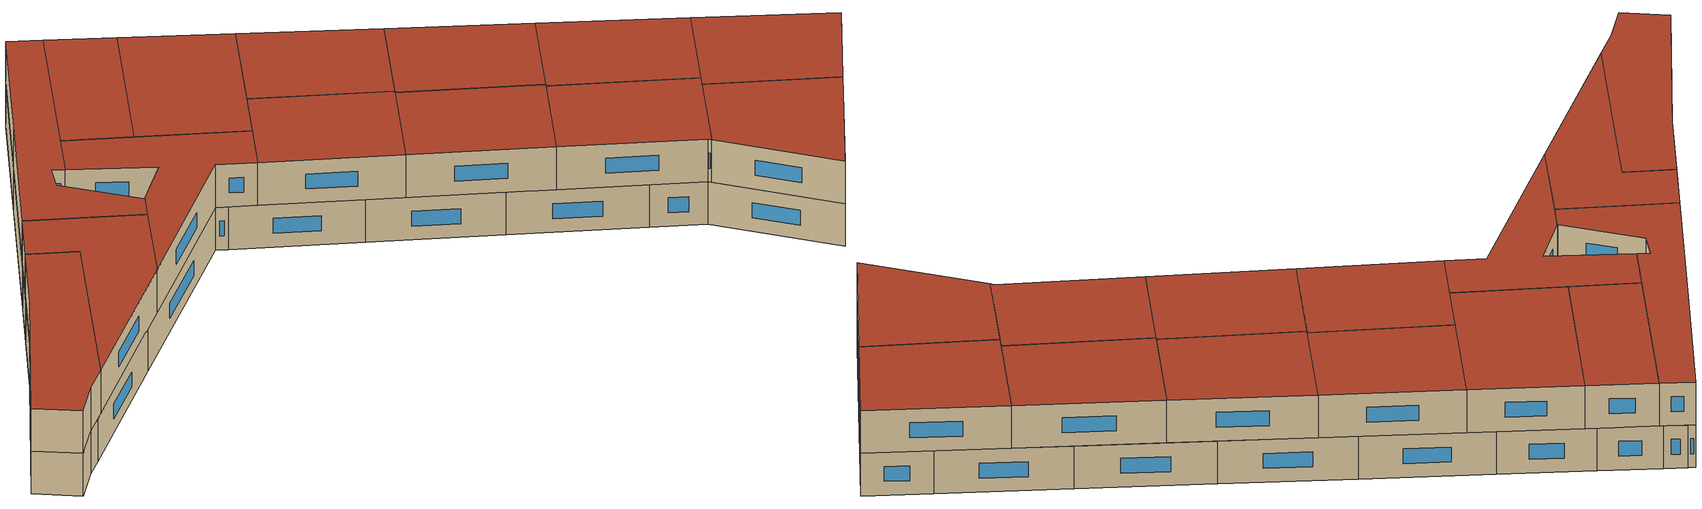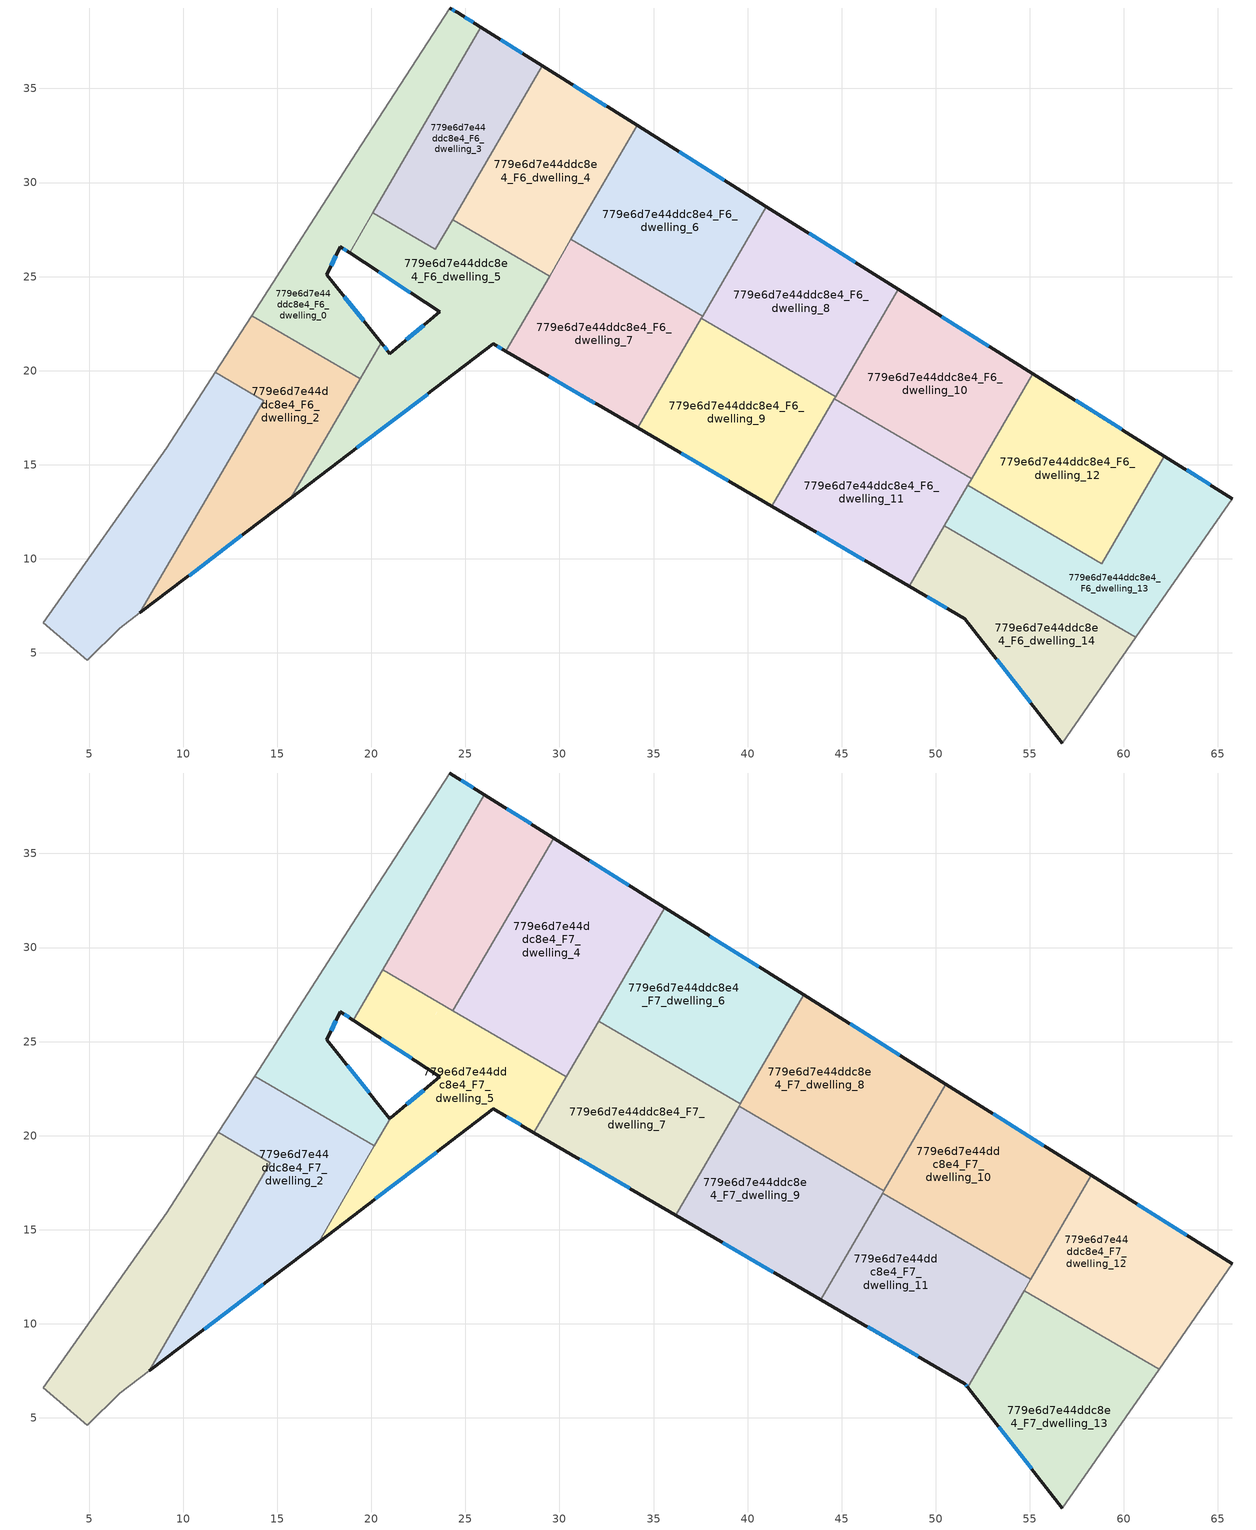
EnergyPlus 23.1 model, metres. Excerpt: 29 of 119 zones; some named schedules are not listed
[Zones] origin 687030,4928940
779e6d7e44ddc8e4_F6_dwelling_0
 floor to 779e6d7e44ddc8e4_F5_dwelling_0 (EU_floor_Construction): 25.82,38.25 18.84,26.27 18.35,26.59 17.63,25.1 20.53,21.48 19.42,19.57 13.64,22.93 19.21,31.59 24.18,39.28 24.56,39.04 z18
 wall outside (EU_wall_Construction): 25.82,38.25 24.56,39.04 24.18,39.28 / 20.53,21.48 17.63,25.1 18.35,26.59 18.84,26.27 z18:21
 wall to 779e6d7e44ddc8e4_F6_dwelling_2 (EU_wall_Construction): 13.64,22.93 19.42,19.57 z18:21
 wall adiabatic (EU_wall_Construction): 24.18,39.28 19.21,31.59 13.64,22.93 z18:21
 wall to 779e6d7e44ddc8e4_F6_dwelling_3 (EU_wall_Construction): 20.07,28.38 25.82,38.25 z18:21
 wall to 779e6d7e44ddc8e4_F6_dwelling_5 (EU_wall_Construction): 19.42,19.57 20.53,21.48 / 18.84,26.27 20.07,28.38 z18:21
 window (EU_Window_Construction): 24.43,39.12 24.3,39.2 / 25.41,38.51 24.97,38.78 / 18.51,26.48 18.68,26.37 / 17.86,25.58 18.11,26.1 / 19.58,22.66 18.57,23.92 z18.98:20.02
779e6d7e44ddc8e4_F6_dwelling_1
 floor to 779e6d7e44ddc8e4_F5_dwelling_1 (EU_floor_Construction): 14.27,18.41 7.7,7.12 6.64,6.31 4.89,4.62 2.55,6.59 9.12,15.9 11.7,19.91 z18
 wall adiabatic (EU_wall_Construction): 11.7,19.91 9.12,15.9 2.55,6.59 4.89,4.62 6.64,6.31 7.7,7.12 z18:21
 wall to 779e6d7e44ddc8e4_F6_dwelling_2 (EU_wall_Construction): 7.7,7.12 14.27,18.41 11.7,19.91 z18:21
779e6d7e44ddc8e4_F6_dwelling_10
 floor to 779e6d7e44ddc8e4_F5_dwelling_10 (EU_floor_Construction): 55.16,19.85 51.91,14.26 44.61,18.5 48.01,24.33 z18
 wall outside (EU_wall_Construction): 55.16,19.85 48.01,24.33 z18:21
 wall to 779e6d7e44ddc8e4_F6_dwelling_11 (EU_wall_Construction): 44.61,18.5 51.91,14.26 z18:21
 wall to 779e6d7e44ddc8e4_F6_dwelling_12 (EU_wall_Construction): 51.91,14.26 55.16,19.85 z18:21
 wall to 779e6d7e44ddc8e4_F6_dwelling_8 (EU_wall_Construction): 48.01,24.33 44.68,18.62 z18:21
 wall to 779e6d7e44ddc8e4_F6_dwelling_9 (EU_wall_Construction): 44.68,18.62 44.61,18.5 z18:21
 window (EU_Window_Construction): 52.83,21.31 50.33,22.88 z18.98:20.02
 ceiling adiabatic (EU_roof_Construction): 51.91,14.26 55.16,19.85 50.54,22.74 47.2,17 z21
779e6d7e44ddc8e4_F6_dwelling_11
 floor to 779e6d7e44ddc8e4_F5_dwelling_11 (EU_floor_Construction): 51.91,14.26 48.58,8.55 41.29,12.8 44.61,18.5 z18
 wall outside (EU_wall_Construction): 41.29,12.8 48.58,8.55 z18:21
 wall to 779e6d7e44ddc8e4_F6_dwelling_9 (EU_wall_Construction): 44.61,18.5 41.29,12.8 z18:21
 wall to 779e6d7e44ddc8e4_F6_dwelling_14 (EU_wall_Construction): 48.58,8.55 50.45,11.76 z18:21
 wall to 779e6d7e44ddc8e4_F6_dwelling_13 (EU_wall_Construction): 50.45,11.76 51.69,13.9 z18:21
 wall to 779e6d7e44ddc8e4_F6_dwelling_12 (EU_wall_Construction): 51.69,13.9 51.91,14.26 z18:21
 window (EU_Window_Construction): 43.66,11.42 46.21,9.93 z18.98:20.02
 ceiling adiabatic (EU_roof_Construction): 51.88,14.21 51.91,14.26 47.2,17 47.17,16.95 z21
779e6d7e44ddc8e4_F6_dwelling_12
 floor to 779e6d7e44ddc8e4_F5_dwelling_12 (EU_floor_Construction): 62.16,15.46 58.83,9.75 51.69,13.9 55.16,19.85 z18
 wall outside (EU_wall_Construction): 62.16,15.46 55.16,19.85 z18:21
 wall to 779e6d7e44ddc8e4_F6_dwelling_13 (EU_wall_Construction): 51.69,13.9 58.83,9.75 62.16,15.46 z18:21
 window (EU_Window_Construction): 59.88,16.89 57.43,18.42 z18.98:20.02
779e6d7e44ddc8e4_F6_dwelling_13
 floor to 779e6d7e44ddc8e4_F5_dwelling_13 (EU_floor_Construction): 65.78,13.19 60.65,5.82 50.45,11.76 51.69,13.9 58.83,9.75 62.16,15.46 z18
 wall outside (EU_wall_Construction): 65.78,13.19 62.16,15.46 z18:21
 wall adiabatic (EU_wall_Construction): 60.65,5.82 65.78,13.19 z18:21
 wall to 779e6d7e44ddc8e4_F6_dwelling_14 (EU_wall_Construction): 50.45,11.76 60.65,5.82 z18:21
 window (EU_Window_Construction): 64.6,13.93 63.33,14.72 z18.98:20.02
779e6d7e44ddc8e4_F6_dwelling_14
 floor to 779e6d7e44ddc8e4_F5_dwelling_14 (EU_floor_Construction): 60.65,5.82 56.74,0.21 51.56,6.82 48.58,8.55 50.45,11.76 z18
 wall outside (EU_wall_Construction): 48.58,8.55 51.56,6.82 56.74,0.21 z18:21
 wall adiabatic (EU_wall_Construction): 56.74,0.21 60.65,5.82 z18:21
 window (EU_Window_Construction): 53.24,4.67 55.05,2.36 / 49.55,7.99 50.59,7.38 z18.98:20.02
779e6d7e44ddc8e4_F6_dwelling_2
 floor to 779e6d7e44ddc8e4_F5_dwelling_2 (EU_floor_Construction): 19.42,19.57 15.72,13.23 7.7,7.12 14.27,18.41 11.7,19.91 13.64,22.93 z18
 wall outside (EU_wall_Construction): 7.7,7.12 15.72,13.23 z18:21
 wall adiabatic (EU_wall_Construction): 13.64,22.93 11.7,19.91 z18:21
 wall to 779e6d7e44ddc8e4_F6_dwelling_5 (EU_wall_Construction): 15.72,13.23 19.42,19.57 z18:21
 window (EU_Window_Construction): 10.31,9.11 13.11,11.24 z18.98:20.02
779e6d7e44ddc8e4_F6_dwelling_3
 floor to 779e6d7e44ddc8e4_F5_dwelling_3 (EU_floor_Construction): 29.09,36.2 24.33,28.02 23.41,26.44 20.07,28.38 25.82,38.25 z18
 wall outside (EU_wall_Construction): 29.09,36.2 25.82,38.25 z18:21
 wall to 779e6d7e44ddc8e4_F6_dwelling_4 (EU_wall_Construction): 24.33,28.02 29.09,36.2 z18:21
 wall to 779e6d7e44ddc8e4_F6_dwelling_5 (EU_wall_Construction): 20.07,28.38 23.41,26.44 24.33,28.02 z18:21
 window (EU_Window_Construction): 28.03,36.87 26.88,37.58 z18.98:20.02
779e6d7e44ddc8e4_F6_dwelling_4
 floor to 779e6d7e44ddc8e4_F5_dwelling_4 (EU_floor_Construction): 34.13,33.04 29.47,25.03 24.33,28.02 29.09,36.2 z18
 wall outside (EU_wall_Construction): 34.13,33.04 29.09,36.2 z18:21
 wall to 779e6d7e44ddc8e4_F6_dwelling_5 (EU_wall_Construction): 24.33,28.02 29.47,25.03 z18:21
 wall to 779e6d7e44ddc8e4_F6_dwelling_6 (EU_wall_Construction): 30.61,26.98 34.13,33.04 z18:21
 wall to 779e6d7e44ddc8e4_F6_dwelling_7 (EU_wall_Construction): 29.47,25.03 30.61,26.98 z18:21
 window (EU_Window_Construction): 32.49,34.06 30.73,35.17 z18.98:20.02
779e6d7e44ddc8e4_F6_dwelling_5
 floor to 779e6d7e44ddc8e4_F5_dwelling_5 (EU_floor_Construction): 29.47,25.03 27.15,21.03 26.49,21.42 15.72,13.23 20.53,21.48 20.99,20.91 23.64,23.14 18.84,26.27 20.07,28.38 23.41,26.44 24.33,28.02 z18
 wall outside (EU_wall_Construction): 15.72,13.23 26.49,21.42 27.15,21.03 / 18.84,26.27 23.64,23.14 20.99,20.91 20.53,21.48 z18:21
 wall to 779e6d7e44ddc8e4_F6_dwelling_7 (EU_wall_Construction): 27.15,21.03 29.47,25.03 z18:21
 window (EU_Window_Construction): 26.7,21.29 26.93,21.16 / 19.22,15.89 22.99,18.75 / 20.84,21.1 20.68,21.3 / 22.78,22.41 21.85,21.63 / 20.4,25.25 22.08,24.16 z18.98:20.02
779e6d7e44ddc8e4_F6_dwelling_6
 floor to 779e6d7e44ddc8e4_F5_dwelling_6 (EU_floor_Construction): 41,28.73 37.61,22.9 30.61,26.98 34.13,33.04 z18
 wall outside (EU_wall_Construction): 41,28.73 34.13,33.04 z18:21
 wall to 779e6d7e44ddc8e4_F6_dwelling_7 (EU_wall_Construction): 30.61,26.98 37.61,22.9 z18:21
 wall to 779e6d7e44ddc8e4_F6_dwelling_8 (EU_wall_Construction): 37.61,22.9 41,28.73 z18:21
 window (EU_Window_Construction): 38.77,30.13 36.37,31.63 z18.98:20.02
779e6d7e44ddc8e4_F6_dwelling_7
 floor to 779e6d7e44ddc8e4_F5_dwelling_7 (EU_floor_Construction): 37.61,22.9 34.15,16.96 27.15,21.03 30.61,26.98 z18
 wall outside (EU_wall_Construction): 27.15,21.03 34.15,16.96 z18:21
 wall to 779e6d7e44ddc8e4_F6_dwelling_9 (EU_wall_Construction): 34.15,16.96 37.54,22.78 z18:21
 wall to 779e6d7e44ddc8e4_F6_dwelling_8 (EU_wall_Construction): 37.54,22.78 37.61,22.9 z18:21
 window (EU_Window_Construction): 29.43,19.71 31.87,18.28 z18.98:20.02
 ceiling adiabatic (EU_roof_Construction): 34.15,16.96 37.59,22.87 32.08,26.08 28.64,20.17 z21
779e6d7e44ddc8e4_F6_dwelling_8
 floor to 779e6d7e44ddc8e4_F5_dwelling_8 (EU_floor_Construction): 48.01,24.33 44.68,18.62 37.54,22.78 41,28.73 z18
 wall outside (EU_wall_Construction): 48.01,24.33 41,28.73 z18:21
 wall to 779e6d7e44ddc8e4_F6_dwelling_9 (EU_wall_Construction): 37.54,22.78 44.68,18.62 z18:21
 window (EU_Window_Construction): 45.73,25.76 43.28,27.3 z18.98:20.02
779e6d7e44ddc8e4_F6_dwelling_9
 floor to 779e6d7e44ddc8e4_F5_dwelling_9 (EU_floor_Construction): 44.68,18.62 41.29,12.8 34.15,16.96 37.54,22.78 z18
 wall outside (EU_wall_Construction): 34.15,16.96 41.29,12.8 z18:21
 window (EU_Window_Construction): 36.47,15.6 38.97,14.15 z18.98:20.02
 ceiling adiabatic (EU_roof_Construction): 41.29,12.8 36.18,15.78 39.57,21.6 37.54,22.78 34.15,16.96 z21
779e6d7e44ddc8e4_F7_dwelling_0
 floor to 779e6d7e44ddc8e4_F6_dwelling_0 (EU_floor_Construction): 25.82,38.25 18.84,26.27 18.35,26.59 17.63,25.1 20.53,21.48 19.56,19.81 13.79,23.17 19.21,31.59 24.18,39.28 z21
 floor to 779e6d7e44ddc8e4_F6_dwelling_5 (EU_floor_Construction): 20.53,21.48 20.99,20.91 21.04,20.95 20.17,19.46 19.56,19.81 z21; 20.28,28.26 19.04,26.14 18.84,26.27 20.07,28.38 z21
 floor to 779e6d7e44ddc8e4_F6_dwelling_3 (EU_floor_Construction): 26.02,38.13 20.28,28.26 20.07,28.38 25.82,38.25 z21
 wall outside (EU_wall_Construction): 26.02,38.13 24.18,39.28 / 21.04,20.95 20.99,20.91 17.63,25.1 18.35,26.59 19.04,26.14 z21:24
 wall to 779e6d7e44ddc8e4_F7_dwelling_2 (EU_wall_Construction): 13.79,23.17 20.17,19.46 z21:24
 wall adiabatic (EU_wall_Construction): 24.18,39.28 19.21,31.59 13.79,23.17 z21:24
 wall to 779e6d7e44ddc8e4_F7_dwelling_3 (EU_wall_Construction): 20.59,28.81 26.02,38.13 z21:24
 wall to 779e6d7e44ddc8e4_F7_dwelling_5 (EU_wall_Construction): 20.17,19.46 21.04,20.95 / 19.04,26.14 20.59,28.81 z21:24
 window (EU_Window_Construction): 25.42,38.5 24.77,38.9 / 18.57,26.44 18.81,26.28 / 17.86,25.58 18.11,26.1 / 19.89,22.27 18.72,23.74 z21.98:23.02
 roof outside (EU_roof_Construction): 21.04,20.95 20.99,20.91 17.63,25.1 18.35,26.59 19.04,26.14 26.02,38.13 24.18,39.28 19.21,31.59 13.79,23.17 20.17,19.46 z24
779e6d7e44ddc8e4_F7_dwelling_1
 floor to 779e6d7e44ddc8e4_F6_dwelling_1 (EU_floor_Construction): 14.27,18.41 7.7,7.12 6.64,6.31 4.89,4.62 2.55,6.59 9.12,15.9 11.7,19.91 z21
 floor to 779e6d7e44ddc8e4_F6_dwelling_2 (EU_floor_Construction): 14.63,18.56 8.19,7.49 7.7,7.12 14.27,18.41 11.7,19.91 11.86,20.17 z21
 wall adiabatic (EU_wall_Construction): 11.86,20.17 9.12,15.9 2.55,6.59 4.89,4.62 6.64,6.31 8.19,7.49 z21:24
 wall to 779e6d7e44ddc8e4_F7_dwelling_2 (EU_wall_Construction): 8.19,7.49 14.63,18.56 11.86,20.17 z21:24
 roof outside (EU_roof_Construction): 8.19,7.49 14.63,18.56 11.86,20.17 9.12,15.9 2.55,6.59 4.89,4.62 6.64,6.31 z24
779e6d7e44ddc8e4_F7_dwelling_10
 floor to 779e6d7e44ddc8e4_F6_dwelling_12 (EU_floor_Construction): 58.27,17.9 55.05,12.37 51.88,14.21 55.16,19.85 z21
 floor adiabatic (EU_floor_Construction): 55.16,19.85 51.88,14.21 47.17,16.95 50.54,22.74 z21
 wall outside (EU_wall_Construction): 58.27,17.9 50.54,22.74 z21:24
 wall to 779e6d7e44ddc8e4_F7_dwelling_11 (EU_wall_Construction): 47.17,16.95 55.05,12.37 z21:24
 wall to 779e6d7e44ddc8e4_F7_dwelling_12 (EU_wall_Construction): 55.05,12.37 58.27,17.9 z21:24
 wall to 779e6d7e44ddc8e4_F7_dwelling_8 (EU_wall_Construction): 50.54,22.74 47.25,17.08 z21:24
 wall to 779e6d7e44ddc8e4_F7_dwelling_9 (EU_wall_Construction): 47.25,17.08 47.17,16.95 z21:24
 window (EU_Window_Construction): 55.76,19.47 53.06,21.17 z21.98:23.02
 roof outside (EU_roof_Construction): 55.05,12.37 58.27,17.9 50.54,22.74 47.17,16.95 z24
779e6d7e44ddc8e4_F7_dwelling_11
 floor to 779e6d7e44ddc8e4_F6_dwelling_11 (EU_floor_Construction): 51.88,14.21 48.58,8.55 43.88,11.29 47.17,16.95 z21
 floor to 779e6d7e44ddc8e4_F6_dwelling_14 (EU_floor_Construction): 53.62,9.91 51.71,6.63 51.56,6.82 48.58,8.55 50.45,11.76 z21
 floor to 779e6d7e44ddc8e4_F6_dwelling_12 (EU_floor_Construction): 55.05,12.37 54.87,12.05 51.69,13.9 51.88,14.21 z21
 floor to 779e6d7e44ddc8e4_F6_dwelling_13 (EU_floor_Construction): 54.87,12.05 53.62,9.91 50.45,11.76 51.69,13.9 z21
 wall outside (EU_wall_Construction): 43.88,11.29 51.56,6.82 51.71,6.62 z21:24
 wall to 779e6d7e44ddc8e4_F7_dwelling_9 (EU_wall_Construction): 47.17,16.95 43.88,11.29 z21:24
 wall to 779e6d7e44ddc8e4_F7_dwelling_13 (EU_wall_Construction): 51.71,6.62 54.7,11.76 z21:24
 wall to 779e6d7e44ddc8e4_F7_dwelling_12 (EU_wall_Construction): 54.7,11.76 55.05,12.37 z21:24
 window (EU_Window_Construction): 51.61,6.76 51.66,6.69 / 46.38,9.84 49.06,8.27 z21.98:23.02
 roof outside (EU_roof_Construction): 51.71,6.62 55.05,12.37 47.17,16.95 43.88,11.29 51.56,6.82 z24
779e6d7e44ddc8e4_F7_dwelling_12
 floor to 779e6d7e44ddc8e4_F6_dwelling_12 (EU_floor_Construction): 62.16,15.46 58.83,9.75 54.87,12.05 58.27,17.9 z21
 floor to 779e6d7e44ddc8e4_F6_dwelling_13 (EU_floor_Construction): 65.78,13.19 61.87,7.59 54.7,11.76 54.87,12.05 58.83,9.75 62.16,15.46 z21
 wall outside (EU_wall_Construction): 65.78,13.19 58.27,17.9 z21:24
 wall adiabatic (EU_wall_Construction): 61.87,7.58 65.78,13.19 z21:24
 wall to 779e6d7e44ddc8e4_F7_dwelling_13 (EU_wall_Construction): 54.7,11.76 61.87,7.58 z21:24
 window (EU_Window_Construction): 63.33,14.72 60.71,16.37 z21.98:23.02
 roof outside (EU_roof_Construction): 61.87,7.58 65.78,13.19 58.27,17.9 54.7,11.76 z24
779e6d7e44ddc8e4_F7_dwelling_13
 floor to 779e6d7e44ddc8e4_F6_dwelling_14 (EU_floor_Construction): 60.65,5.82 56.74,0.21 51.71,6.63 53.62,9.91 z21
 floor to 779e6d7e44ddc8e4_F6_dwelling_13 (EU_floor_Construction): 61.87,7.59 60.65,5.82 53.62,9.91 54.7,11.76 z21
 wall outside (EU_wall_Construction): 51.71,6.62 56.74,0.21 z21:24
 wall adiabatic (EU_wall_Construction): 56.74,0.21 61.87,7.58 z21:24
 window (EU_Window_Construction): 53.34,4.54 55.1,2.3 z21.98:23.02
 roof outside (EU_roof_Construction): 56.74,0.21 61.87,7.58 54.7,11.76 51.71,6.62 z24
779e6d7e44ddc8e4_F7_dwelling_2
 floor to 779e6d7e44ddc8e4_F6_dwelling_2 (EU_floor_Construction): 19.42,19.57 15.72,13.23 8.19,7.49 14.63,18.56 11.86,20.17 13.64,22.93 z21
 floor to 779e6d7e44ddc8e4_F6_dwelling_0 (EU_floor_Construction): 19.56,19.81 19.42,19.57 13.64,22.93 13.79,23.17 z21
 floor to 779e6d7e44ddc8e4_F6_dwelling_5 (EU_floor_Construction): 20.17,19.46 17.19,14.34 15.72,13.23 19.56,19.81 z21
 wall outside (EU_wall_Construction): 8.19,7.49 17.19,14.34 z21:24
 wall adiabatic (EU_wall_Construction): 13.79,23.17 11.86,20.17 z21:24
 wall to 779e6d7e44ddc8e4_F7_dwelling_5 (EU_wall_Construction): 17.19,14.34 20.17,19.46 z21:24
 window (EU_Window_Construction): 11.12,9.72 14.26,12.12 z21.98:23.02
 roof outside (EU_roof_Construction): 17.19,14.34 20.17,19.46 13.79,23.17 11.86,20.17 14.63,18.56 8.19,7.49 z24
779e6d7e44ddc8e4_F7_dwelling_3
 floor to 779e6d7e44ddc8e4_F6_dwelling_3 (EU_floor_Construction): 29.09,36.2 24.33,28.02 23.73,26.99 20.59,28.81 26.02,38.13 z21
 floor to 779e6d7e44ddc8e4_F6_dwelling_4 (EU_floor_Construction): 29.69,35.82 24.94,27.66 24.33,28.02 29.09,36.2 z21
 floor to 779e6d7e44ddc8e4_F6_dwelling_5 (EU_floor_Construction): 24.94,27.66 24.34,26.63 23.73,26.98 24.33,28.02 z21
 wall outside (EU_wall_Construction): 29.69,35.82 26.02,38.13 z21:24
 wall to 779e6d7e44ddc8e4_F7_dwelling_4 (EU_wall_Construction): 24.34,26.63 29.69,35.82 z21:24
 wall to 779e6d7e44ddc8e4_F7_dwelling_5 (EU_wall_Construction): 20.59,28.81 24.34,26.63 z21:24
 window (EU_Window_Construction): 28.49,36.57 27.21,37.38 z21.98:23.02
 roof outside (EU_roof_Construction): 24.34,26.63 29.69,35.82 26.02,38.13 20.59,28.81 z24
779e6d7e44ddc8e4_F7_dwelling_4
 floor to 779e6d7e44ddc8e4_F6_dwelling_4 (EU_floor_Construction): 34.13,33.04 29.47,25.03 24.94,27.66 29.69,35.82 z21
 floor to 779e6d7e44ddc8e4_F6_dwelling_6 (EU_floor_Construction): 35.59,32.12 32.1,26.11 30.61,26.98 34.13,33.04 z21
 floor to 779e6d7e44ddc8e4_F6_dwelling_5 (EU_floor_Construction): 29.47,25.03 28.87,23.99 24.34,26.63 24.94,27.66 z21
 floor to 779e6d7e44ddc8e4_F6_dwelling_7 (EU_floor_Construction): 32.1,26.11 30.36,23.13 28.87,23.99 30.61,26.98 z21
 wall outside (EU_wall_Construction): 35.59,32.12 29.69,35.82 z21:24
 wall to 779e6d7e44ddc8e4_F7_dwelling_6 (EU_wall_Construction): 32.08,26.08 35.59,32.12 z21:24
 wall to 779e6d7e44ddc8e4_F7_dwelling_5 (EU_wall_Construction): 24.34,26.63 30.36,23.13 z21:24
 wall to 779e6d7e44ddc8e4_F7_dwelling_7 (EU_wall_Construction): 30.36,23.13 32.08,26.08 z21:24
 window (EU_Window_Construction): 33.67,33.32 31.61,34.62 z21.98:23.02
 roof outside (EU_roof_Construction): 30.36,23.13 35.59,32.12 29.69,35.82 24.34,26.63 z24
779e6d7e44ddc8e4_F7_dwelling_5
 floor to 779e6d7e44ddc8e4_F6_dwelling_5 (EU_floor_Construction): 28.87,23.99 27.15,21.03 26.49,21.42 17.19,14.34 21.04,20.95 23.64,23.14 19.04,26.14 20.28,28.26 23.41,26.44 23.73,26.98 z21
 floor to 779e6d7e44ddc8e4_F6_dwelling_7 (EU_floor_Construction): 30.36,23.13 28.64,20.17 27.15,21.03 28.87,23.99 z21
 floor to 779e6d7e44ddc8e4_F6_dwelling_3 (EU_floor_Construction): 23.73,26.99 23.41,26.44 20.28,28.26 20.59,28.81 z21
 wall outside (EU_wall_Construction): 17.19,14.34 26.49,21.42 28.64,20.17 / 19.04,26.14 23.64,23.14 21.04,20.95 z21:24
 wall to 779e6d7e44ddc8e4_F7_dwelling_7 (EU_wall_Construction): 28.64,20.17 30.36,23.13 z21:24
 window (EU_Window_Construction): 27.19,21.01 27.94,20.57 / 20.21,16.64 23.46,19.12 / 22.79,22.43 21.88,21.66 / 20.53,25.16 22.14,24.11 z21.98:23.02
 roof outside (EU_roof_Construction): 28.64,20.17 30.36,23.13 20.59,28.81 19.04,26.14 23.64,23.14 21.04,20.95 17.19,14.34 26.49,21.42 z24
779e6d7e44ddc8e4_F7_dwelling_6
 floor to 779e6d7e44ddc8e4_F6_dwelling_6 (EU_floor_Construction): 41,28.73 37.61,22.9 32.1,26.11 35.59,32.12 z21
 floor to 779e6d7e44ddc8e4_F6_dwelling_8 (EU_floor_Construction): 42.99,27.48 39.62,21.69 37.59,22.87 41,28.73 z21
 floor to 779e6d7e44ddc8e4_F6_dwelling_7 (EU_floor_Construction): 37.61,22.9 37.59,22.87 32.08,26.08 32.1,26.11 z21
 wall outside (EU_wall_Construction): 42.99,27.48 35.59,32.12 z21:24
 wall to 779e6d7e44ddc8e4_F7_dwelling_7 (EU_wall_Construction): 32.08,26.08 39.62,21.69 z21:24
 wall to 779e6d7e44ddc8e4_F7_dwelling_8 (EU_wall_Construction): 39.62,21.69 42.99,27.48 z21:24
 window (EU_Window_Construction): 40.58,28.99 38,30.61 z21.98:23.02
 roof outside (EU_roof_Construction): 39.62,21.69 42.99,27.48 35.59,32.12 32.08,26.08 z24
779e6d7e44ddc8e4_F7_dwelling_7
 floor to 779e6d7e44ddc8e4_F6_dwelling_8 (EU_floor_Construction): 39.62,21.69 39.57,21.6 37.54,22.78 37.59,22.87 z21
 floor adiabatic (EU_floor_Construction): 37.59,22.87 37.54,22.78 39.57,21.6 36.18,15.78 28.64,20.17 32.08,26.08 z21
 wall outside (EU_wall_Construction): 28.64,20.17 36.18,15.78 z21:24
 wall to 779e6d7e44ddc8e4_F7_dwelling_9 (EU_wall_Construction): 36.18,15.78 39.55,21.56 z21:24
 wall to 779e6d7e44ddc8e4_F7_dwelling_8 (EU_wall_Construction): 39.55,21.56 39.62,21.69 z21:24
 window (EU_Window_Construction): 31.09,18.74 33.73,17.2 z21.98:23.02
 roof outside (EU_roof_Construction): 36.18,15.78 39.62,21.69 32.08,26.08 28.64,20.17 z24
779e6d7e44ddc8e4_F7_dwelling_8
 floor to 779e6d7e44ddc8e4_F6_dwelling_8 (EU_floor_Construction): 48.01,24.33 44.68,18.62 39.57,21.6 42.99,27.48 z21
 floor to 779e6d7e44ddc8e4_F6_dwelling_10 (EU_floor_Construction): 50.54,22.74 47.25,17.08 44.66,18.59 48.01,24.33 z21
 floor to 779e6d7e44ddc8e4_F6_dwelling_9 (EU_floor_Construction): 44.68,18.62 44.66,18.59 39.55,21.56 39.57,21.6 z21
 wall outside (EU_wall_Construction): 50.54,22.74 42.99,27.48 z21:24
 wall to 779e6d7e44ddc8e4_F7_dwelling_9 (EU_wall_Construction): 39.55,21.56 47.25,17.08 z21:24
 window (EU_Window_Construction): 48.09,24.28 45.44,25.94 z21.98:23.02
 roof outside (EU_roof_Construction): 47.25,17.08 50.54,22.74 42.99,27.48 39.55,21.56 z24
779e6d7e44ddc8e4_F7_dwelling_9
 floor to 779e6d7e44ddc8e4_F6_dwelling_9 (EU_floor_Construction): 44.66,18.59 41.29,12.8 36.18,15.78 39.55,21.56 z21
 floor to 779e6d7e44ddc8e4_F6_dwelling_11 (EU_floor_Construction): 47.2,17 43.88,11.29 41.29,12.8 44.61,18.5 z21
 floor to 779e6d7e44ddc8e4_F6_dwelling_10 (EU_floor_Construction): 47.25,17.08 47.2,17 44.61,18.5 44.66,18.59 z21
 wall outside (EU_wall_Construction): 36.18,15.78 43.88,11.29 z21:24
 window (EU_Window_Construction): 38.68,14.32 41.37,12.75 z21.98:23.02
 roof outside (EU_roof_Construction): 43.88,11.29 47.25,17.08 39.55,21.56 36.18,15.78 z24
[Building]
EU S2 Campaign: North Axis=0; Terrain=City; Solar Distribution=FullExterior
[Site:Location]
Bologna: Latitude=44.5; Longitude=11.25; Time Zone=1; Elevation=37
[SizingPeriod:WeatherFileDays]
AnnualSizingPeriod: Begin Month=1; Begin Day of Month=1; End Month=12; End Day of Month=31; Day of Week for Start Day=Monday; Use Weather File Daylight Saving Period=No; Use Weather File Rain and Snow Indicators=No
[MATERIAL]
EU_InternalMass_Material: Roughness=MediumRough; Thickness=0.1; Conductivity=1; Density=1800; Specific Heat=900; Thermal Absorptance=0.9; Solar Absorptance=0.7; Visible Absorptance=0.7
[MATERIAL:NOMASS] Roughness=MediumRough; Thermal Absorptance=0.9; Solar Absorptance=0.7; Visible Absorptance=0.7
Name | Thermal Resistance
EU_wall_NoMass | 0.905828
EU_roof_NoMass | 0.37593
EU_floor_NoMass | 0.67114
[WINDOWMATERIAL:SIMPLEGLAZINGSYSTEM]
EU_Window_SimpleGlazing: UFactor=4.52486; Solar Heat Gain Coefficient=0.85; Visible Transmittance=0.85
[CONSTRUCTION]
EU_wall_Construction: EU_wall_NoMass
EU_roof_Construction: EU_roof_NoMass
EU_floor_Construction: EU_floor_NoMass
EU_Window_Construction: EU_Window_SimpleGlazing
EU_InternalMass_Construction: EU_InternalMass_Material
[ZONE] Type=1; Multiplier=1; Ceiling Height=autocalculate; Floor Area=autocalculate; Part of Total Floor Area=Yes
Name | Volume
779e6d7e44ddc8e4_F6_dwelling_0 | 170.196
779e6d7e44ddc8e4_F7_dwelling_0 | 178.194
779e6d7e44ddc8e4_F6_dwelling_1 | 167.176
779e6d7e44ddc8e4_F7_dwelling_1; 779e6d7e44ddc8e4_F7_dwelling_10 | 179.106
779e6d7e44ddc8e4_F6_dwelling_10 | 167.168
779e6d7e44ddc8e4_F6_dwelling_11 | 167.169
779e6d7e44ddc8e4_F7_dwelling_11 | 179.109
779e6d7e44ddc8e4_F6_dwelling_12; 779e6d7e44ddc8e4_F6_dwelling_6 | 167.165
779e6d7e44ddc8e4_F7_dwelling_12 | 179.104
779e6d7e44ddc8e4_F6_dwelling_13 | 167.139
779e6d7e44ddc8e4_F7_dwelling_13 | 179.091
779e6d7e44ddc8e4_F6_dwelling_14 | 167.161
779e6d7e44ddc8e4_F6_dwelling_2 | 170.194
779e6d7e44ddc8e4_F7_dwelling_2 | 178.218
779e6d7e44ddc8e4_F6_dwelling_3 | 131.539
779e6d7e44ddc8e4_F7_dwelling_3 | 139.173
779e6d7e44ddc8e4_F6_dwelling_4 | 167.138
779e6d7e44ddc8e4_F7_dwelling_4 | 219.821
779e6d7e44ddc8e4_F6_dwelling_5 | 196.667
779e6d7e44ddc8e4_F7_dwelling_5 | 179.979
779e6d7e44ddc8e4_F7_dwelling_6 | 179.084
779e6d7e44ddc8e4_F6_dwelling_7 | 167.167
779e6d7e44ddc8e4_F7_dwelling_7 | 179.119
779e6d7e44ddc8e4_F6_dwelling_8; 779e6d7e44ddc8e4_F6_dwelling_9 | 167.157
779e6d7e44ddc8e4_F7_dwelling_8 | 179.103
779e6d7e44ddc8e4_F7_dwelling_9 | 179.099
[INTERNALMASS] Construction=EU_InternalMass_Construction
Name | Zone or ZoneList | Surface Area
779e6d7e44ddc8e4_F6_dwelling_0_EU_InternalMass | 779e6d7e44ddc8e4_F6_dwelling_0 | 56.7325
779e6d7e44ddc8e4_F6_dwelling_1_EU_InternalMass | 779e6d7e44ddc8e4_F6_dwelling_1 | 55.7261
779e6d7e44ddc8e4_F6_dwelling_2_EU_InternalMass | 779e6d7e44ddc8e4_F6_dwelling_2 | 56.7326
779e6d7e44ddc8e4_F6_dwelling_3_EU_InternalMass | 779e6d7e44ddc8e4_F6_dwelling_3 | 43.8535
779e6d7e44ddc8e4_F6_dwelling_4_EU_InternalMass | 779e6d7e44ddc8e4_F6_dwelling_4 | 55.7106
779e6d7e44ddc8e4_F6_dwelling_5_EU_InternalMass | 779e6d7e44ddc8e4_F6_dwelling_5 | 65.5606
779e6d7e44ddc8e4_F6_dwelling_6_EU_InternalMass | 779e6d7e44ddc8e4_F6_dwelling_6 | 55.7239
779e6d7e44ddc8e4_F6_dwelling_7_EU_InternalMass | 779e6d7e44ddc8e4_F6_dwelling_7 | 55.7237
779e6d7e44ddc8e4_F6_dwelling_8_EU_InternalMass | 779e6d7e44ddc8e4_F6_dwelling_8 | 55.7204
779e6d7e44ddc8e4_F6_dwelling_9_EU_InternalMass | 779e6d7e44ddc8e4_F6_dwelling_9 | 55.7189
779e6d7e44ddc8e4_F6_dwelling_10_EU_InternalMass | 779e6d7e44ddc8e4_F6_dwelling_10 | 55.7222
779e6d7e44ddc8e4_F6_dwelling_11_EU_InternalMass | 779e6d7e44ddc8e4_F6_dwelling_11 | 55.7234
779e6d7e44ddc8e4_F6_dwelling_12_EU_InternalMass | 779e6d7e44ddc8e4_F6_dwelling_12 | 55.7219
779e6d7e44ddc8e4_F6_dwelling_13_EU_InternalMass | 779e6d7e44ddc8e4_F6_dwelling_13 | 55.7129
779e6d7e44ddc8e4_F6_dwelling_14_EU_InternalMass | 779e6d7e44ddc8e4_F6_dwelling_14 | 55.7206
779e6d7e44ddc8e4_F7_dwelling_0_EU_InternalMass | 779e6d7e44ddc8e4_F7_dwelling_0 | 59.4018
779e6d7e44ddc8e4_F7_dwelling_1_EU_InternalMass | 779e6d7e44ddc8e4_F7_dwelling_1 | 59.7019
779e6d7e44ddc8e4_F7_dwelling_2_EU_InternalMass | 779e6d7e44ddc8e4_F7_dwelling_2 | 59.4093
779e6d7e44ddc8e4_F7_dwelling_3_EU_InternalMass | 779e6d7e44ddc8e4_F7_dwelling_3 | 46.4187
779e6d7e44ddc8e4_F7_dwelling_4_EU_InternalMass | 779e6d7e44ddc8e4_F7_dwelling_4 | 73.2688
779e6d7e44ddc8e4_F7_dwelling_5_EU_InternalMass | 779e6d7e44ddc8e4_F7_dwelling_5 | 59.9895
779e6d7e44ddc8e4_F7_dwelling_6_EU_InternalMass | 779e6d7e44ddc8e4_F7_dwelling_6 | 59.6965
779e6d7e44ddc8e4_F7_dwelling_7_EU_InternalMass | 779e6d7e44ddc8e4_F7_dwelling_7 | 59.7074
779e6d7e44ddc8e4_F7_dwelling_8_EU_InternalMass | 779e6d7e44ddc8e4_F7_dwelling_8 | 59.7014
779e6d7e44ddc8e4_F7_dwelling_9_EU_InternalMass | 779e6d7e44ddc8e4_F7_dwelling_9 | 59.7006
779e6d7e44ddc8e4_F7_dwelling_10_EU_InternalMass | 779e6d7e44ddc8e4_F7_dwelling_10 | 59.702
779e6d7e44ddc8e4_F7_dwelling_11_EU_InternalMass | 779e6d7e44ddc8e4_F7_dwelling_11 | 59.7027
779e6d7e44ddc8e4_F7_dwelling_12_EU_InternalMass | 779e6d7e44ddc8e4_F7_dwelling_12 | 59.6984
779e6d7e44ddc8e4_F7_dwelling_13_EU_InternalMass | 779e6d7e44ddc8e4_F7_dwelling_13 | 59.6964
[OTHEREQUIPMENT] Fuel Type=Electricity; Design Level Calculation Method=Watts/Area; Power per Zone Floor Area=1; Fraction Latent=0; Fraction Radiant=0; Fraction Lost=0; Carbon Dioxide Generation Rate=0; EndUse Subcategory=EU_Step8_InternalGains
Name | Zone or ZoneList or Space or SpaceList | Schedule
EU_Step8_InternalGain_779e6d7e44ddc8e4_F6_dwelling_0_f000 | 779e6d7e44ddc8e4_F6_dwelling_0 | EU_Step8_GainSchedule_779e6d7e44ddc8e4_F6_dwelling_0_f000
EU_Step8_InternalGain_779e6d7e44ddc8e4_F6_dwelling_1_f000 | 779e6d7e44ddc8e4_F6_dwelling_1 | EU_Step8_GainSchedule_779e6d7e44ddc8e4_F6_dwelling_1_f000
EU_Step8_InternalGain_779e6d7e44ddc8e4_F6_dwelling_2_f000 | 779e6d7e44ddc8e4_F6_dwelling_2 | EU_Step8_GainSchedule_779e6d7e44ddc8e4_F6_dwelling_2_f000
EU_Step8_InternalGain_779e6d7e44ddc8e4_F6_dwelling_3_f000 | 779e6d7e44ddc8e4_F6_dwelling_3 | EU_Step8_GainSchedule_779e6d7e44ddc8e4_F6_dwelling_3_f000
EU_Step8_InternalGain_779e6d7e44ddc8e4_F6_dwelling_4_f000 | 779e6d7e44ddc8e4_F6_dwelling_4 | EU_Step8_GainSchedule_779e6d7e44ddc8e4_F6_dwelling_4_f000
EU_Step8_InternalGain_779e6d7e44ddc8e4_F6_dwelling_5_f000 | 779e6d7e44ddc8e4_F6_dwelling_5 | EU_Step8_GainSchedule_779e6d7e44ddc8e4_F6_dwelling_5_f000
EU_Step8_InternalGain_779e6d7e44ddc8e4_F6_dwelling_6_f000 | 779e6d7e44ddc8e4_F6_dwelling_6 | EU_Step8_GainSchedule_779e6d7e44ddc8e4_F6_dwelling_6_f000
EU_Step8_InternalGain_779e6d7e44ddc8e4_F6_dwelling_7_f000 | 779e6d7e44ddc8e4_F6_dwelling_7 | EU_Step8_GainSchedule_779e6d7e44ddc8e4_F6_dwelling_7_f000
EU_Step8_InternalGain_779e6d7e44ddc8e4_F6_dwelling_8_f000 | 779e6d7e44ddc8e4_F6_dwelling_8 | EU_Step8_GainSchedule_779e6d7e44ddc8e4_F6_dwelling_8_f000
EU_Step8_InternalGain_779e6d7e44ddc8e4_F6_dwelling_9_f000 | 779e6d7e44ddc8e4_F6_dwelling_9 | EU_Step8_GainSchedule_779e6d7e44ddc8e4_F6_dwelling_9_f000
EU_Step8_InternalGain_779e6d7e44ddc8e4_F6_dwelling_10_f000 | 779e6d7e44ddc8e4_F6_dwelling_10 | EU_Step8_GainSchedule_779e6d7e44ddc8e4_F6_dwelling_10_f000
EU_Step8_InternalGain_779e6d7e44ddc8e4_F6_dwelling_11_f000 | 779e6d7e44ddc8e4_F6_dwelling_11 | EU_Step8_GainSchedule_779e6d7e44ddc8e4_F6_dwelling_11_f000
EU_Step8_InternalGain_779e6d7e44ddc8e4_F6_dwelling_12_f000 | 779e6d7e44ddc8e4_F6_dwelling_12 | EU_Step8_GainSchedule_779e6d7e44ddc8e4_F6_dwelling_12_f000
EU_Step8_InternalGain_779e6d7e44ddc8e4_F6_dwelling_13_f000 | 779e6d7e44ddc8e4_F6_dwelling_13 | EU_Step8_GainSchedule_779e6d7e44ddc8e4_F6_dwelling_13_f000
EU_Step8_InternalGain_779e6d7e44ddc8e4_F6_dwelling_14_f000 | 779e6d7e44ddc8e4_F6_dwelling_14 | EU_Step8_GainSchedule_779e6d7e44ddc8e4_F6_dwelling_14_f000
EU_Step8_InternalGain_779e6d7e44ddc8e4_F7_dwelling_0_f000 | 779e6d7e44ddc8e4_F7_dwelling_0 | EU_Step8_GainSchedule_779e6d7e44ddc8e4_F7_dwelling_0_f000
EU_Step8_InternalGain_779e6d7e44ddc8e4_F7_dwelling_1_f000 | 779e6d7e44ddc8e4_F7_dwelling_1 | EU_Step8_GainSchedule_779e6d7e44ddc8e4_F7_dwelling_1_f000
EU_Step8_InternalGain_779e6d7e44ddc8e4_F7_dwelling_2_f000 | 779e6d7e44ddc8e4_F7_dwelling_2 | EU_Step8_GainSchedule_779e6d7e44ddc8e4_F7_dwelling_2_f000
EU_Step8_InternalGain_779e6d7e44ddc8e4_F7_dwelling_3_f000 | 779e6d7e44ddc8e4_F7_dwelling_3 | EU_Step8_GainSchedule_779e6d7e44ddc8e4_F7_dwelling_3_f000
EU_Step8_InternalGain_779e6d7e44ddc8e4_F7_dwelling_4_f000 | 779e6d7e44ddc8e4_F7_dwelling_4 | EU_Step8_GainSchedule_779e6d7e44ddc8e4_F7_dwelling_4_f000
EU_Step8_InternalGain_779e6d7e44ddc8e4_F7_dwelling_5_f000 | 779e6d7e44ddc8e4_F7_dwelling_5 | EU_Step8_GainSchedule_779e6d7e44ddc8e4_F7_dwelling_5_f000
EU_Step8_InternalGain_779e6d7e44ddc8e4_F7_dwelling_6_f000 | 779e6d7e44ddc8e4_F7_dwelling_6 | EU_Step8_GainSchedule_779e6d7e44ddc8e4_F7_dwelling_6_f000
EU_Step8_InternalGain_779e6d7e44ddc8e4_F7_dwelling_7_f000 | 779e6d7e44ddc8e4_F7_dwelling_7 | EU_Step8_GainSchedule_779e6d7e44ddc8e4_F7_dwelling_7_f000
EU_Step8_InternalGain_779e6d7e44ddc8e4_F7_dwelling_8_f000 | 779e6d7e44ddc8e4_F7_dwelling_8 | EU_Step8_GainSchedule_779e6d7e44ddc8e4_F7_dwelling_8_f000
EU_Step8_InternalGain_779e6d7e44ddc8e4_F7_dwelling_9_f000 | 779e6d7e44ddc8e4_F7_dwelling_9 | EU_Step8_GainSchedule_779e6d7e44ddc8e4_F7_dwelling_9_f000
EU_Step8_InternalGain_779e6d7e44ddc8e4_F7_dwelling_10_f000 | 779e6d7e44ddc8e4_F7_dwelling_10 | EU_Step8_GainSchedule_779e6d7e44ddc8e4_F7_dwelling_10_f000
EU_Step8_InternalGain_779e6d7e44ddc8e4_F7_dwelling_11_f000 | 779e6d7e44ddc8e4_F7_dwelling_11 | EU_Step8_GainSchedule_779e6d7e44ddc8e4_F7_dwelling_11_f000
EU_Step8_InternalGain_779e6d7e44ddc8e4_F7_dwelling_12_f000 | 779e6d7e44ddc8e4_F7_dwelling_12 | EU_Step8_GainSchedule_779e6d7e44ddc8e4_F7_dwelling_12_f000
EU_Step8_InternalGain_779e6d7e44ddc8e4_F7_dwelling_13_f000 | 779e6d7e44ddc8e4_F7_dwelling_13 | EU_Step8_GainSchedule_779e6d7e44ddc8e4_F7_dwelling_13_f000
[ZONEVENTILATION:DESIGNFLOWRATE] Schedule=EU_AlwaysOn; Design Flow Rate Calculation Method=AirChanges/Hour; Air Changes per Hour=0.73129; Ventilation Type=Natural; Fan Pressure Rise=0; Fan Total Efficiency=1; Constant Term Coefficient=1; Temperature Term Coefficient=0; Velocity Term Coefficient=0; Velocity Squared Term Coefficient=0; Minimum Indoor Temperature=-100; Maximum Indoor Temperature=100; Delta Temperature=-100; Minimum Outdoor Temperature=-100; Maximum Outdoor Temperature=100; Maximum Wind Speed=40
Name | Zone or ZoneList or Space or SpaceList
EU_ConstantAir_779e6d7e44ddc8e4_F6_dwelling_0 | 779e6d7e44ddc8e4_F6_dwelling_0
EU_ConstantAir_779e6d7e44ddc8e4_F6_dwelling_1 | 779e6d7e44ddc8e4_F6_dwelling_1
EU_ConstantAir_779e6d7e44ddc8e4_F6_dwelling_2 | 779e6d7e44ddc8e4_F6_dwelling_2
EU_ConstantAir_779e6d7e44ddc8e4_F6_dwelling_3 | 779e6d7e44ddc8e4_F6_dwelling_3
EU_ConstantAir_779e6d7e44ddc8e4_F6_dwelling_4 | 779e6d7e44ddc8e4_F6_dwelling_4
EU_ConstantAir_779e6d7e44ddc8e4_F6_dwelling_5 | 779e6d7e44ddc8e4_F6_dwelling_5
EU_ConstantAir_779e6d7e44ddc8e4_F6_dwelling_6 | 779e6d7e44ddc8e4_F6_dwelling_6
EU_ConstantAir_779e6d7e44ddc8e4_F6_dwelling_7 | 779e6d7e44ddc8e4_F6_dwelling_7
EU_ConstantAir_779e6d7e44ddc8e4_F6_dwelling_8 | 779e6d7e44ddc8e4_F6_dwelling_8
EU_ConstantAir_779e6d7e44ddc8e4_F6_dwelling_9 | 779e6d7e44ddc8e4_F6_dwelling_9
EU_ConstantAir_779e6d7e44ddc8e4_F6_dwelling_10 | 779e6d7e44ddc8e4_F6_dwelling_10
EU_ConstantAir_779e6d7e44ddc8e4_F6_dwelling_11 | 779e6d7e44ddc8e4_F6_dwelling_11
EU_ConstantAir_779e6d7e44ddc8e4_F6_dwelling_12 | 779e6d7e44ddc8e4_F6_dwelling_12
EU_ConstantAir_779e6d7e44ddc8e4_F6_dwelling_13 | 779e6d7e44ddc8e4_F6_dwelling_13
EU_ConstantAir_779e6d7e44ddc8e4_F6_dwelling_14 | 779e6d7e44ddc8e4_F6_dwelling_14
EU_ConstantAir_779e6d7e44ddc8e4_F7_dwelling_0 | 779e6d7e44ddc8e4_F7_dwelling_0
EU_ConstantAir_779e6d7e44ddc8e4_F7_dwelling_1 | 779e6d7e44ddc8e4_F7_dwelling_1
EU_ConstantAir_779e6d7e44ddc8e4_F7_dwelling_2 | 779e6d7e44ddc8e4_F7_dwelling_2
EU_ConstantAir_779e6d7e44ddc8e4_F7_dwelling_3 | 779e6d7e44ddc8e4_F7_dwelling_3
EU_ConstantAir_779e6d7e44ddc8e4_F7_dwelling_4 | 779e6d7e44ddc8e4_F7_dwelling_4
EU_ConstantAir_779e6d7e44ddc8e4_F7_dwelling_5 | 779e6d7e44ddc8e4_F7_dwelling_5
EU_ConstantAir_779e6d7e44ddc8e4_F7_dwelling_6 | 779e6d7e44ddc8e4_F7_dwelling_6
EU_ConstantAir_779e6d7e44ddc8e4_F7_dwelling_7 | 779e6d7e44ddc8e4_F7_dwelling_7
EU_ConstantAir_779e6d7e44ddc8e4_F7_dwelling_8 | 779e6d7e44ddc8e4_F7_dwelling_8
EU_ConstantAir_779e6d7e44ddc8e4_F7_dwelling_9 | 779e6d7e44ddc8e4_F7_dwelling_9
EU_ConstantAir_779e6d7e44ddc8e4_F7_dwelling_10 | 779e6d7e44ddc8e4_F7_dwelling_10
EU_ConstantAir_779e6d7e44ddc8e4_F7_dwelling_11 | 779e6d7e44ddc8e4_F7_dwelling_11
EU_ConstantAir_779e6d7e44ddc8e4_F7_dwelling_12 | 779e6d7e44ddc8e4_F7_dwelling_12
EU_ConstantAir_779e6d7e44ddc8e4_F7_dwelling_13 | 779e6d7e44ddc8e4_F7_dwelling_13
[HVACTEMPLATE:ZONE:IDEALLOADSAIRSYSTEM] System Availability Schedule=EU_AlwaysOn; Maximum Heating Supply Air Temperature=50; Minimum Cooling Supply Air Temperature=13; Maximum Heating Supply Air Humidity Ratio=0.0156; Minimum Cooling Supply Air Humidity Ratio=0.0077; Heating Limit=NoLimit; Cooling Limit=NoLimit; Heating Availability Schedule=EU_AlwaysOn; Cooling Availability Schedule=EU_CoolingOff; Dehumidification Control Type=ConstantSensibleHeatRatio; Cooling Sensible Heat Ratio=0.7; Dehumidification Setpoint=60; Humidification Control Type=None; Humidification Setpoint=30; Outdoor Air Method=None; Outdoor Air Flow Rate per Person=0.00944; Outdoor Air Flow Rate per Zone Floor Area=0; Outdoor Air Flow Rate per Zone=0; Demand Controlled Ventilation Type=None; Outdoor Air Economizer Type=NoEconomizer; Heat Recovery Type=None; Sensible Heat Recovery Effectiveness=0.7; Latent Heat Recovery Effectiveness=0.65
Name | Template Thermostat
779e6d7e44ddc8e4_F6_dwelling_0 | EU_HeatOnly_779e6d7e44ddc8e4_F6_dwelling_0
779e6d7e44ddc8e4_F6_dwelling_1 | EU_HeatOnly_779e6d7e44ddc8e4_F6_dwelling_1
779e6d7e44ddc8e4_F6_dwelling_2 | EU_HeatOnly_779e6d7e44ddc8e4_F6_dwelling_2
779e6d7e44ddc8e4_F6_dwelling_3 | EU_HeatOnly_779e6d7e44ddc8e4_F6_dwelling_3
779e6d7e44ddc8e4_F6_dwelling_4 | EU_HeatOnly_779e6d7e44ddc8e4_F6_dwelling_4
779e6d7e44ddc8e4_F6_dwelling_5 | EU_HeatOnly_779e6d7e44ddc8e4_F6_dwelling_5
779e6d7e44ddc8e4_F6_dwelling_6 | EU_HeatOnly_779e6d7e44ddc8e4_F6_dwelling_6
779e6d7e44ddc8e4_F6_dwelling_7 | EU_HeatOnly_779e6d7e44ddc8e4_F6_dwelling_7
779e6d7e44ddc8e4_F6_dwelling_8 | EU_HeatOnly_779e6d7e44ddc8e4_F6_dwelling_8
779e6d7e44ddc8e4_F6_dwelling_9 | EU_HeatOnly_779e6d7e44ddc8e4_F6_dwelling_9
779e6d7e44ddc8e4_F6_dwelling_10 | EU_HeatOnly_779e6d7e44ddc8e4_F6_dwelling_10
779e6d7e44ddc8e4_F6_dwelling_11 | EU_HeatOnly_779e6d7e44ddc8e4_F6_dwelling_11
779e6d7e44ddc8e4_F6_dwelling_12 | EU_HeatOnly_779e6d7e44ddc8e4_F6_dwelling_12
779e6d7e44ddc8e4_F6_dwelling_13 | EU_HeatOnly_779e6d7e44ddc8e4_F6_dwelling_13
779e6d7e44ddc8e4_F6_dwelling_14 | EU_HeatOnly_779e6d7e44ddc8e4_F6_dwelling_14
779e6d7e44ddc8e4_F7_dwelling_0 | EU_HeatOnly_779e6d7e44ddc8e4_F7_dwelling_0
779e6d7e44ddc8e4_F7_dwelling_1 | EU_HeatOnly_779e6d7e44ddc8e4_F7_dwelling_1
779e6d7e44ddc8e4_F7_dwelling_2 | EU_HeatOnly_779e6d7e44ddc8e4_F7_dwelling_2
779e6d7e44ddc8e4_F7_dwelling_3 | EU_HeatOnly_779e6d7e44ddc8e4_F7_dwelling_3
779e6d7e44ddc8e4_F7_dwelling_4 | EU_HeatOnly_779e6d7e44ddc8e4_F7_dwelling_4
779e6d7e44ddc8e4_F7_dwelling_5 | EU_HeatOnly_779e6d7e44ddc8e4_F7_dwelling_5
779e6d7e44ddc8e4_F7_dwelling_6 | EU_HeatOnly_779e6d7e44ddc8e4_F7_dwelling_6
779e6d7e44ddc8e4_F7_dwelling_7 | EU_HeatOnly_779e6d7e44ddc8e4_F7_dwelling_7
779e6d7e44ddc8e4_F7_dwelling_8 | EU_HeatOnly_779e6d7e44ddc8e4_F7_dwelling_8
779e6d7e44ddc8e4_F7_dwelling_9 | EU_HeatOnly_779e6d7e44ddc8e4_F7_dwelling_9
779e6d7e44ddc8e4_F7_dwelling_10 | EU_HeatOnly_779e6d7e44ddc8e4_F7_dwelling_10
779e6d7e44ddc8e4_F7_dwelling_11 | EU_HeatOnly_779e6d7e44ddc8e4_F7_dwelling_11
779e6d7e44ddc8e4_F7_dwelling_12 | EU_HeatOnly_779e6d7e44ddc8e4_F7_dwelling_12
779e6d7e44ddc8e4_F7_dwelling_13 | EU_HeatOnly_779e6d7e44ddc8e4_F7_dwelling_13
[SIZING:ZONE] Zone Cooling Design Supply Air Temperature Input Method=SupplyAirTemperature; Zone Cooling Design Supply Air Temperature=13; Zone Heating Design Supply Air Temperature Input Method=SupplyAirTemperature; Zone Heating Design Supply Air Temperature=50; Zone Cooling Design Supply Air Humidity Ratio=0.008; Zone Heating Design Supply Air Humidity Ratio=0.008; Cooling Design Air Flow Method=DesignDay; Cooling Design Air Flow Rate=0; Cooling Minimum Air Flow per Zone Floor Area=0.000762; Cooling Minimum Air Flow=0; Cooling Minimum Air Flow Fraction=0.2; Heating Design Air Flow Method=DesignDay; Heating Design Air Flow Rate=0; Heating Maximum Air Flow per Zone Floor Area=0.002032; Heating Maximum Air Flow=0.141576; Heating Maximum Air Flow Fraction=0.3; Account for Dedicated Outdoor Air System=No; Dedicated Outdoor Air System Control Strategy=NeutralSupplyAir; Dedicated Outdoor Air Low Setpoint Temperature for Design=autosize; Dedicated Outdoor Air High Setpoint Temperature for Design=autosize; Zone Load Sizing Method=Sensible Load Only No Latent Load; Zone Latent Cooling Design Supply Air Humidity Ratio Input Method=HumidityRatioDifference; Zone Cooling Design Supply Air Humidity Ratio Difference=0.005; Zone Latent Heating Design Supply Air Humidity Ratio Input Method=HumidityRatioDifference; Zone Humidification Design Supply Air Humidity Ratio Difference=0.005
779e6d7e44ddc8e4_F6_dwelling_0; 779e6d7e44ddc8e4_F6_dwelling_1; 779e6d7e44ddc8e4_F6_dwelling_2; 779e6d7e44ddc8e4_F6_dwelling_3; 779e6d7e44ddc8e4_F6_dwelling_4; 779e6d7e44ddc8e4_F6_dwelling_5; 779e6d7e44ddc8e4_F6_dwelling_6; 779e6d7e44ddc8e4_F6_dwelling_7; 779e6d7e44ddc8e4_F6_dwelling_8; 779e6d7e44ddc8e4_F6_dwelling_9; 779e6d7e44ddc8e4_F6_dwelling_10; 779e6d7e44ddc8e4_F6_dwelling_11; 779e6d7e44ddc8e4_F6_dwelling_12; 779e6d7e44ddc8e4_F6_dwelling_13; 779e6d7e44ddc8e4_F6_dwelling_14; 779e6d7e44ddc8e4_F7_dwelling_0; 779e6d7e44ddc8e4_F7_dwelling_1; 779e6d7e44ddc8e4_F7_dwelling_2; 779e6d7e44ddc8e4_F7_dwelling_3; 779e6d7e44ddc8e4_F7_dwelling_4; 779e6d7e44ddc8e4_F7_dwelling_5; 779e6d7e44ddc8e4_F7_dwelling_6; 779e6d7e44ddc8e4_F7_dwelling_7; 779e6d7e44ddc8e4_F7_dwelling_8; 779e6d7e44ddc8e4_F7_dwelling_9; 779e6d7e44ddc8e4_F7_dwelling_10; 779e6d7e44ddc8e4_F7_dwelling_11; 779e6d7e44ddc8e4_F7_dwelling_12; 779e6d7e44ddc8e4_F7_dwelling_13
[SCHEDULE:FILE] Column Number=1; Rows to Skip at Top=0; Number of Hours of Data=8760; Column Separator=Comma; Interpolate to Timestep=No; Minutes per Item=60; Adjust Schedule for Daylight Savings=Yes
Name | File
EU_Step8_GainSchedule_779e6d7e44ddc8e4_F6_dwelling_0_f000 | ../../schedules/779e6d7e44ddc8e4/779e6d7e44ddc8e4_F6_dwelling_0_f000_gain.csv
EU_Step8_GainSchedule_779e6d7e44ddc8e4_F6_dwelling_1_f000 | ../../schedules/779e6d7e44ddc8e4/779e6d7e44ddc8e4_F6_dwelling_1_f000_gain.csv
EU_Step8_GainSchedule_779e6d7e44ddc8e4_F6_dwelling_2_f000 | ../../schedules/779e6d7e44ddc8e4/779e6d7e44ddc8e4_F6_dwelling_2_f000_gain.csv
EU_Step8_GainSchedule_779e6d7e44ddc8e4_F6_dwelling_3_f000 | ../../schedules/779e6d7e44ddc8e4/779e6d7e44ddc8e4_F6_dwelling_3_f000_gain.csv
EU_Step8_GainSchedule_779e6d7e44ddc8e4_F6_dwelling_4_f000 | ../../schedules/779e6d7e44ddc8e4/779e6d7e44ddc8e4_F6_dwelling_4_f000_gain.csv
EU_Step8_GainSchedule_779e6d7e44ddc8e4_F6_dwelling_5_f000 | ../../schedules/779e6d7e44ddc8e4/779e6d7e44ddc8e4_F6_dwelling_5_f000_gain.csv
EU_Step8_GainSchedule_779e6d7e44ddc8e4_F6_dwelling_6_f000 | ../../schedules/779e6d7e44ddc8e4/779e6d7e44ddc8e4_F6_dwelling_6_f000_gain.csv
EU_Step8_GainSchedule_779e6d7e44ddc8e4_F6_dwelling_7_f000 | ../../schedules/779e6d7e44ddc8e4/779e6d7e44ddc8e4_F6_dwelling_7_f000_gain.csv
EU_Step8_GainSchedule_779e6d7e44ddc8e4_F6_dwelling_8_f000 | ../../schedules/779e6d7e44ddc8e4/779e6d7e44ddc8e4_F6_dwelling_8_f000_gain.csv
EU_Step8_GainSchedule_779e6d7e44ddc8e4_F6_dwelling_9_f000 | ../../schedules/779e6d7e44ddc8e4/779e6d7e44ddc8e4_F6_dwelling_9_f000_gain.csv
EU_Step8_GainSchedule_779e6d7e44ddc8e4_F6_dwelling_10_f000 | ../../schedules/779e6d7e44ddc8e4/779e6d7e44ddc8e4_F6_dwelling_10_f000_gain.csv
EU_Step8_GainSchedule_779e6d7e44ddc8e4_F6_dwelling_11_f000 | ../../schedules/779e6d7e44ddc8e4/779e6d7e44ddc8e4_F6_dwelling_11_f000_gain.csv
EU_Step8_GainSchedule_779e6d7e44ddc8e4_F6_dwelling_12_f000 | ../../schedules/779e6d7e44ddc8e4/779e6d7e44ddc8e4_F6_dwelling_12_f000_gain.csv
EU_Step8_GainSchedule_779e6d7e44ddc8e4_F6_dwelling_13_f000 | ../../schedules/779e6d7e44ddc8e4/779e6d7e44ddc8e4_F6_dwelling_13_f000_gain.csv
EU_Step8_GainSchedule_779e6d7e44ddc8e4_F6_dwelling_14_f000 | ../../schedules/779e6d7e44ddc8e4/779e6d7e44ddc8e4_F6_dwelling_14_f000_gain.csv
EU_Step8_GainSchedule_779e6d7e44ddc8e4_F7_dwelling_0_f000 | ../../schedules/779e6d7e44ddc8e4/779e6d7e44ddc8e4_F7_dwelling_0_f000_gain.csv
EU_Step8_GainSchedule_779e6d7e44ddc8e4_F7_dwelling_1_f000 | ../../schedules/779e6d7e44ddc8e4/779e6d7e44ddc8e4_F7_dwelling_1_f000_gain.csv
